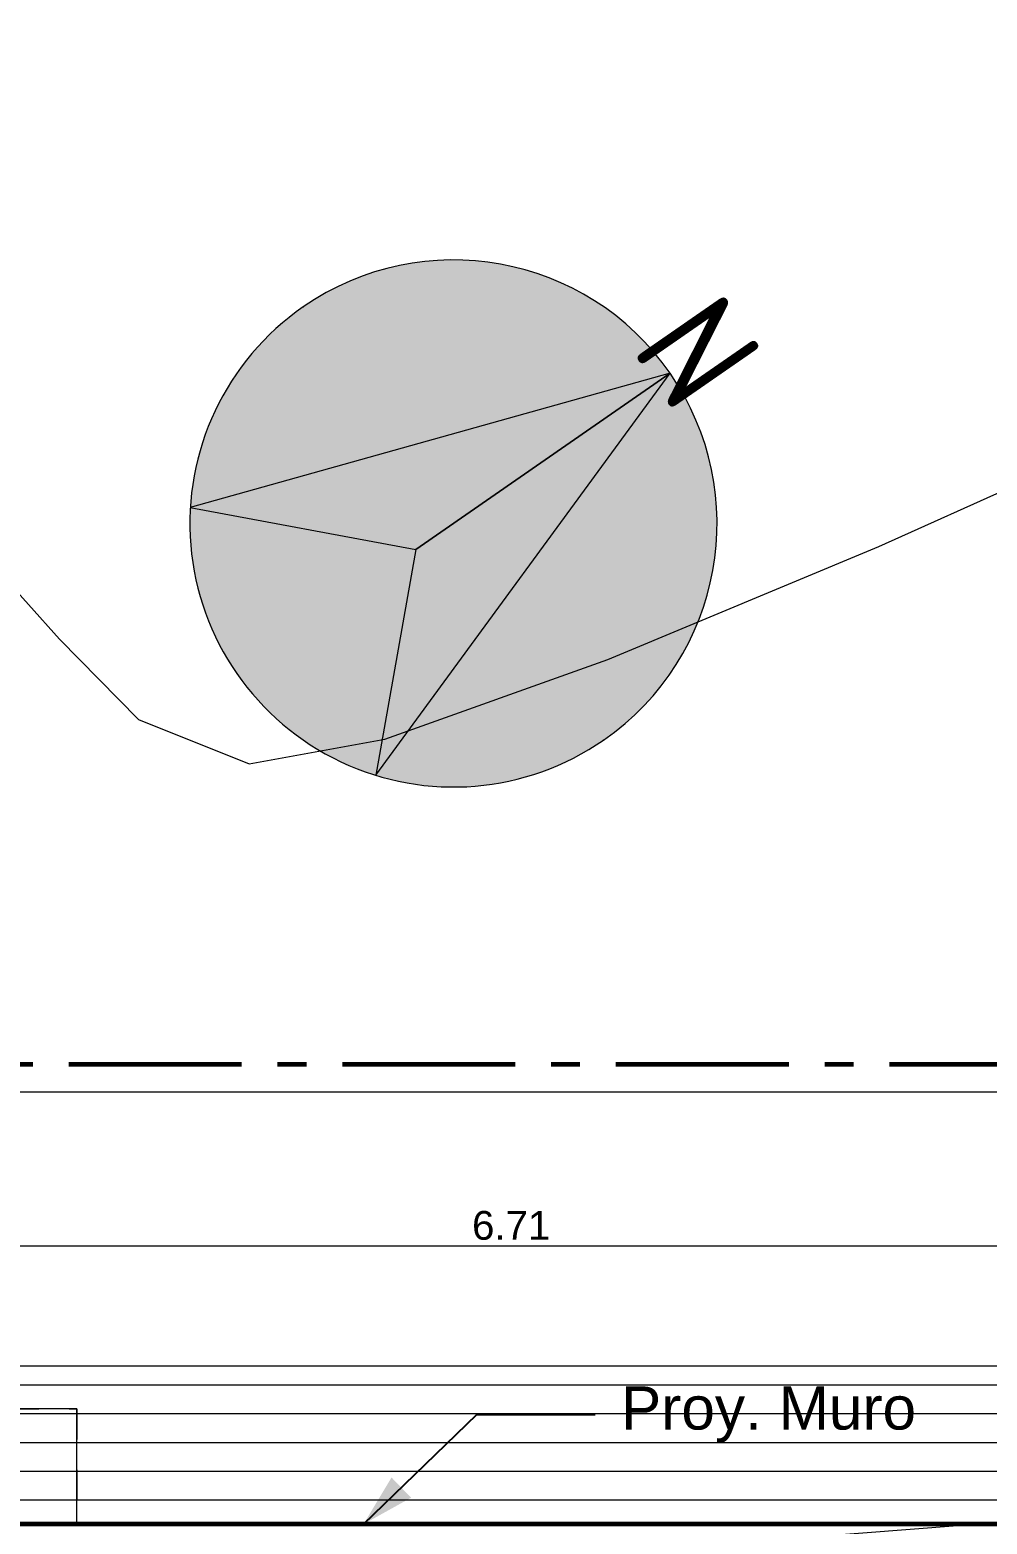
# Model space of a CAD drawing. Header units: metres. Extents: x 48 to 635, y -15 to 39.
# Drawn here: x 58.85 to 62.17, y 17.97 to 23.16 of the extents above; entities that cross this region are included whole.
import ezdxf

# ---------------------------------------------------------------- set-up
doc = ezdxf.new("R2010")
doc.units = ezdxf.units.M
doc.header["$MEASUREMENT"] = 0
for name, pattern in [('Dashed', [0.211667, 0.105833, -0.105833]), ('Linea punta', [0.85, 0.6, -0.125, 0, -0.125]), ('Wipeout_Contour', [1, 0, -1])]:
    doc.linetypes.add(name, pattern=pattern)
for name, color, linetype in [('2D Drafting - General', 7, 'Continuous'), ('Annotation - Label', 7, 'Continuous'), ('Dimensioning - General', 7, 'Continuous'), ('Interior - Furniture', 7, 'Continuous'), ('Marker - Section', 7, 'Continuous'), ('Shell - Roof', 7, 'Continuous'), ('Structural - Bearing', 7, 'Continuous')]:
    doc.layers.add(name, color=color, linetype=linetype)
doc.styles.add('GENERATED_STYLE_1', font='')
doc.styles.add('GENERATED_STYLE_3', font='isocp.shx')
doc.styles.get('GENERATED_STYLE_1').set_extended_font_data('Arial')
doc.dimstyles.new('GENERATED_STYLE__3', dxfattribs={"dimtxt": 0.1, "dimasz": 0.0475, "dimexe": 0.18, "dimexo": 0.2, "dimgap": 0.09, "dimtad": 1, "dimtih": 1, "dimtoh": 1, "dimzin": 0, "dimdsep": 46, "dimtxsty": 'GENERATED_STYLE_1', "dimblk": 'ARROWHEAD_2', "dimblk1": 'ARROWHEAD_2', "dimblk2": 'ARROWHEAD_2', "dimcen": 0.09, "dimclrd": 256, "dimclre": 256, "dimclrt": 5, "dimazin": 0, "dimtfac": 1, "dimtdec": 4, "dimtmove": 0, "dimatfit": 3, "dimfxl": 1, "dimtolj": 1, "dimtzin": 0, "dimarcsym": 0})
doc.dimstyles.new('GENERATED_STYLE__4', dxfattribs={"dimtxt": 0.18, "dimasz": 0.1824, "dimexe": 0.18, "dimexo": 0.0625, "dimgap": 0.09, "dimtad": 0, "dimtih": 1, "dimtoh": 1, "dimdec": 4, "dimzin": 0, "dimdsep": 46, "dimcen": 0.09, "dimadec": 0, "dimazin": 0, "dimtfac": 1, "dimtdec": 4, "dimtmove": 0, "dimatfit": 3, "dimldrblk": 'ARROWHEAD_5', "dimfxl": 1, "dimtolj": 1, "dimtzin": 0, "dimarcsym": 0})

# ---------------------------------------------------------------- blocks, each defined once
blk = doc.blocks.new('*D18')
at = {"layer": 'Dimensioning - General', "color": 7, "linetype": 'Continuous', "lineweight": 60}
for p, q in [((57.1765, 18.9699), (57.1404, 18.9074)), ((63.8504, 18.9074), (63.8865, 18.9699))]:
    blk.add_line(p, q, dxfattribs=at)
at = {"layer": 'Dimensioning - General', "color": 151, "linetype": 'Continuous', "lineweight": 20, "true_color": 0x80c2ff}
for p, q in [((57.1585, 18.7387), (57.1585, 18.9856)), ((63.8685, 18.7387), (63.8685, 18.9856)), ((57.1279, 18.9387), (57.1585, 18.9387)), ((57.1585, 18.9387), (63.8685, 18.9387)), ((63.8685, 18.9387), (63.899, 18.9387))]:
    blk.add_line(p, q, dxfattribs=at)
at = {"layer": 'Dimensioning - General', "color": 5, "lineweight": 25, "insert": (60.3805, 18.9587), "char_height": 0.1, "attachment_point": 7, "style": 'GENERATED_STYLE_1'}
blk.add_mtext('\\A1;{\\pql;\\fArial|b0|i0|c0|p34;6.71}', dxfattribs=at)
blk = doc.blocks.new('ARROWHEAD_2')
at = {"color": 0, "linetype": 'Continuous', "lineweight": 0}
for p, q in [((0, 0), (-1, 0)), ((-0.38, -0.66), (0.38, 0.66))]:
    blk.add_line(p, q, dxfattribs=at)
blk = doc.blocks.new('*X19')
at = {"layer": 'Shell - Roof', "color": 23, "linetype": 'Continuous', "lineweight": 13, "true_color": 0xbf8080}
for p, q in [((58.8453, 18.4551), (58.5991, 18.4551)), ((58.8453, 18.4551), (58.5991, 18.4551)), ((59.0915, 18.4551), (58.8453, 18.4551)), ((59.0915, 18.4551), (58.8453, 18.4551)), ((59.3377, 18.4551), (59.0915, 18.4551)), ((59.3377, 18.4551), (59.0915, 18.4551)), ((59.5839, 18.4551), (59.3377, 18.4551)), ((59.5839, 18.4551), (59.3377, 18.4551)), ((59.8301, 18.4551), (59.5839, 18.4551)), ((59.8301, 18.4551), (59.5839, 18.4551)), ((60.0763, 18.4551), (59.8301, 18.4551)), ((60.0763, 18.4551), (59.8301, 18.4551)), ((60.3225, 18.4551), (60.0763, 18.4551)), ((60.3225, 18.4551), (60.0763, 18.4551)), ((60.5687, 18.4551), (60.3225, 18.4551)), ((60.5687, 18.4551), (60.3225, 18.4551)), ((60.8149, 18.4551), (60.5687, 18.4551)), ((60.8149, 18.4551), (60.5687, 18.4551)), ((61.0611, 18.4551), (60.8149, 18.4551)), ((61.0611, 18.4551), (60.8149, 18.4551)), ((61.3073, 18.4551), (61.0611, 18.4551)), ((61.3073, 18.4551), (61.0611, 18.4551)), ((61.5535, 18.4551), (61.3073, 18.4551)), ((61.5535, 18.4551), (61.3073, 18.4551)), ((61.7997, 18.4551), (61.5535, 18.4551)), ((61.7997, 18.4551), (61.5535, 18.4551)), ((62.0459, 18.4551), (61.7997, 18.4551)), ((62.0459, 18.4551), (61.7997, 18.4551)), ((62.2921, 18.4551), (62.0459, 18.4551)), ((62.2921, 18.4551), (62.0459, 18.4551)), ((58.8453, 18.3551), (58.5991, 18.3551)), ((58.8453, 18.3551), (58.5991, 18.3551)), ((59.0915, 18.3551), (58.8453, 18.3551)), ((59.0915, 18.3551), (58.8453, 18.3551)), ((59.3377, 18.3551), (59.0915, 18.3551)), ((59.3377, 18.3551), (59.0915, 18.3551)), ((59.5839, 18.3551), (59.3377, 18.3551)), ((59.5839, 18.3551), (59.3377, 18.3551)), ((59.8301, 18.3551), (59.5839, 18.3551)), ((59.8301, 18.3551), (59.5839, 18.3551)), ((60.0763, 18.3551), (59.8301, 18.3551)), ((60.0763, 18.3551), (59.8301, 18.3551)), ((60.3225, 18.3551), (60.0763, 18.3551)), ((60.3225, 18.3551), (60.0763, 18.3551)), ((60.5687, 18.3551), (60.3225, 18.3551)), ((60.5687, 18.3551), (60.3225, 18.3551)), ((60.8149, 18.3551), (60.5687, 18.3551)), ((60.8149, 18.3551), (60.5687, 18.3551)), ((61.0611, 18.3551), (60.8149, 18.3551)), ((61.0611, 18.3551), (60.8149, 18.3551)), ((61.3073, 18.3551), (61.0611, 18.3551)), ((61.3073, 18.3551), (61.0611, 18.3551)), ((61.5535, 18.3551), (61.3073, 18.3551)), ((61.5535, 18.3551), (61.3073, 18.3551)), ((61.7997, 18.3551), (61.5535, 18.3551)), ((61.7997, 18.3551), (61.5535, 18.3551)), ((62.0459, 18.3551), (61.7997, 18.3551)), ((62.0459, 18.3551), (61.7997, 18.3551)), ((62.2921, 18.3551), (62.0459, 18.3551)), ((62.2921, 18.3551), (62.0459, 18.3551)), ((58.8453, 18.2551), (58.5991, 18.2551)), ((58.8453, 18.2551), (58.5991, 18.2551)), ((59.0915, 18.2551), (58.8453, 18.2551)), ((59.0915, 18.2551), (58.8453, 18.2551)), ((59.3377, 18.2551), (59.0915, 18.2551)), ((59.3377, 18.2551), (59.0915, 18.2551)), ((59.5839, 18.2551), (59.3377, 18.2551)), ((59.5839, 18.2551), (59.3377, 18.2551)), ((59.8301, 18.2551), (59.5839, 18.2551)), ((59.8301, 18.2551), (59.5839, 18.2551)), ((60.0763, 18.2551), (59.8301, 18.2551)), ((60.0763, 18.2551), (59.8301, 18.2551)), ((60.3225, 18.2551), (60.0763, 18.2551)), ((60.3225, 18.2551), (60.0763, 18.2551)), ((60.5687, 18.2551), (60.3225, 18.2551)), ((60.5687, 18.2551), (60.3225, 18.2551)), ((60.8149, 18.2551), (60.5687, 18.2551)), ((60.8149, 18.2551), (60.5687, 18.2551)), ((61.0611, 18.2551), (60.8149, 18.2551)), ((61.0611, 18.2551), (60.8149, 18.2551)), ((61.3073, 18.2551), (61.0611, 18.2551)), ((61.3073, 18.2551), (61.0611, 18.2551)), ((61.5535, 18.2551), (61.3073, 18.2551)), ((61.5535, 18.2551), (61.3073, 18.2551)), ((61.7997, 18.2551), (61.5535, 18.2551)), ((61.7997, 18.2551), (61.5535, 18.2551)), ((62.0459, 18.2551), (61.7997, 18.2551)), ((62.0459, 18.2551), (61.7997, 18.2551)), ((62.2921, 18.2551), (62.0459, 18.2551)), ((62.2921, 18.2551), (62.0459, 18.2551)), ((58.8453, 18.1551), (58.5991, 18.1551)), ((58.8453, 18.1551), (58.5991, 18.1551)), ((59.0915, 18.1551), (58.8453, 18.1551)), ((59.0915, 18.1551), (58.8453, 18.1551)), ((59.3377, 18.1551), (59.0915, 18.1551)), ((59.3377, 18.1551), (59.0915, 18.1551)), ((59.5839, 18.1551), (59.3377, 18.1551)), ((59.5839, 18.1551), (59.3377, 18.1551)), ((59.8301, 18.1551), (59.5839, 18.1551)), ((59.8301, 18.1551), (59.5839, 18.1551)), ((60.0763, 18.1551), (59.8301, 18.1551)), ((60.0763, 18.1551), (59.8301, 18.1551)), ((60.3225, 18.1551), (60.0763, 18.1551)), ((60.3225, 18.1551), (60.0763, 18.1551)), ((60.5687, 18.1551), (60.3225, 18.1551)), ((60.5687, 18.1551), (60.3225, 18.1551)), ((60.8149, 18.1551), (60.5687, 18.1551)), ((60.8149, 18.1551), (60.5687, 18.1551)), ((61.0611, 18.1551), (60.8149, 18.1551)), ((61.0611, 18.1551), (60.8149, 18.1551)), ((61.3073, 18.1551), (61.0611, 18.1551)), ((61.3073, 18.1551), (61.0611, 18.1551)), ((61.5535, 18.1551), (61.3073, 18.1551)), ((61.5535, 18.1551), (61.3073, 18.1551)), ((61.7997, 18.1551), (61.5535, 18.1551)), ((61.7997, 18.1551), (61.5535, 18.1551)), ((62.0459, 18.1551), (61.7997, 18.1551)), ((62.0459, 18.1551), (61.7997, 18.1551)), ((62.2921, 18.1551), (62.0459, 18.1551)), ((62.2921, 18.1551), (62.0459, 18.1551)), ((58.8453, 18.0551), (58.5991, 18.0551)), ((58.8453, 18.0551), (58.5991, 18.0551)), ((59.0915, 18.0551), (58.8453, 18.0551)), ((59.0915, 18.0551), (58.8453, 18.0551)), ((59.3377, 18.0551), (59.0915, 18.0551)), ((59.3377, 18.0551), (59.0915, 18.0551)), ((59.5839, 18.0551), (59.3377, 18.0551)), ((59.5839, 18.0551), (59.3377, 18.0551)), ((59.8301, 18.0551), (59.5839, 18.0551)), ((59.8301, 18.0551), (59.5839, 18.0551)), ((60.0763, 18.0551), (59.8301, 18.0551)), ((60.0763, 18.0551), (59.8301, 18.0551)), ((60.3225, 18.0551), (60.0763, 18.0551)), ((60.3225, 18.0551), (60.0763, 18.0551)), ((60.5687, 18.0551), (60.3225, 18.0551)), ((60.5687, 18.0551), (60.3225, 18.0551)), ((60.8149, 18.0551), (60.5687, 18.0551)), ((60.8149, 18.0551), (60.5687, 18.0551)), ((61.0611, 18.0551), (60.8149, 18.0551)), ((61.0611, 18.0551), (60.8149, 18.0551)), ((61.3073, 18.0551), (61.0611, 18.0551)), ((61.3073, 18.0551), (61.0611, 18.0551)), ((61.5535, 18.0551), (61.3073, 18.0551)), ((61.5535, 18.0551), (61.3073, 18.0551)), ((61.7997, 18.0551), (61.5535, 18.0551)), ((61.7997, 18.0551), (61.5535, 18.0551)), ((62.0459, 18.0551), (61.7997, 18.0551)), ((62.0459, 18.0551), (61.7997, 18.0551)), ((62.2921, 18.0551), (62.0459, 18.0551)), ((62.2921, 18.0551), (62.0459, 18.0551))]:
    blk.add_line(p, q, dxfattribs=at)
blk = doc.blocks.new('ARROWHEAD_5')
at = {"linetype": 'Continuous', "lineweight": 0}
blk.add_hatch(color=0, dxfattribs=at).paths.add_polyline_path([(-1, 0.2679), (0, 0), (-1, -0.2679)])
at = {"color": 0, "linetype": 'Continuous', "lineweight": 0}
blk.add_line((0, 0), (-1, 0), dxfattribs=at)

msp = doc.modelspace()

# ---------------------------------------------------------------- hatches: boundary and pattern name
at = {"layer": 'Interior - Furniture', "linetype": 'Continuous', "lineweight": 0, "true_color": 0x029e21}
msp.add_hatch(color=104, dxfattribs=at).paths.add_polyline_path([(60.8375, 20.6957, 1), (59.7946, 22.2003, 1)])
at = {"layer": 'Interior - Furniture', "linetype": 'Continuous', "lineweight": 0, "true_color": 0x000000}
msp.add_hatch(color=18, dxfattribs=at).paths.add_polyline_path([(61.0683, 21.9695), (59.4023, 21.5029), (60.1851, 21.3573)])
at = {"layer": 'Interior - Furniture', "linetype": 'Continuous', "lineweight": 0, "true_color": 0x368445}
msp.add_hatch(color=97, dxfattribs=at).paths.add_polyline_path([(60.1851, 21.3573), (60.0467, 20.5732), (61.0683, 21.9695)])

# ---------------------------------------------------------------- linework, layer by layer
at = {"layer": 'Interior - Furniture', "color": 8, "linetype": 'Continuous', "lineweight": 13}
for p, q in [((61.0683, 21.9695), (59.4023, 21.5029)), ((60.0467, 20.5732), (61.0683, 21.9695)), ((60.1851, 21.3573), (61.0683, 21.9695)), ((61.0683, 21.9695), (60.1851, 21.3573)), ((61.7926, 21.3684), (62.7629, 21.8036)), ((59.4023, 21.5029), (60.1851, 21.3573)), ((58.6697, 21.3573), (58.9482, 21.046)), ((60.1851, 21.3573), (60.0467, 20.5732)), ((60.8519, 20.9753), (61.7926, 21.3684)), ((58.9482, 21.046), (59.2218, 20.7668)), ((60.0775, 20.6988), (60.8519, 20.9753)), ((59.2218, 20.7668), (59.6065, 20.613)), ((59.6065, 20.613), (60.0775, 20.6988)), ((61.0498, 17.8889), (62.2459, 17.9817))]:
    msp.add_line(p, q, dxfattribs=at)
at = {"layer": 'Interior - Furniture', "color": 8, "linetype": 'Dashed', "lineweight": 13}
msp.add_line((63.5385, 19.4724), (57.3585, 19.4724), dxfattribs=at)
at = {"layer": 'Interior - Furniture', "color": 8, "linetype": 'Continuous', "lineweight": 13}
for start, end in [(304.7271, 124.7271), (124.7271, 304.7271)]:
    msp.add_arc((60.316, 21.448), 0.9154, start, end, dxfattribs=at)
for p in [(59.7946, 22.2003), (60.8375, 20.6957)]:
    msp.add_point(p, dxfattribs=at)
at = {"layer": 'Marker - Section', "color": 7, "linetype": 'Linea punta', "lineweight": 60}
msp.add_line((57.0802, 19.5704), (75.199, 19.5704), dxfattribs=at)
at = {"layer": 'Shell - Roof', "color": 23, "linetype": 'Continuous', "lineweight": 13, "true_color": 0xbf8080, "flags": 128}
msp.add_lwpolyline([(57.1585, 18.5224), (66.259, 18.5224), (66.6988, 18.5224)], dxfattribs=at)
at = {"layer": 'Structural - Bearing', "color": 7, "linetype": 'Continuous', "lineweight": 60}
msp.add_line((59.0085, 17.9724), (58.5585, 17.9724), dxfattribs=at)
at = {"layer": 'Structural - Bearing', "color": 7, "linetype": 'Continuous', "lineweight": 60, "flags": 128}
msp.add_lwpolyline([(74.3785, 17.9724), (59.0085, 17.9724)], dxfattribs=at)

# ---------------------------------------------------------------- texts
at = {"layer": 'Annotation - Label', "color": 5, "linetype": 'Continuous', "lineweight": 25, "insert": (60.8977, 18.3532), "char_height": 0.15, "attachment_point": 4, "style": 'GENERATED_STYLE_1'}
msp.add_mtext('\\A1;{\\pql;\\fArial|b0|i0|c0|p34;Proy. \\fArial|b0|i0|c0|p34;Muro}', dxfattribs=at)
at = {"layer": 'Interior - Furniture', "color": 8, "lineweight": 13, "insert": (60.9267, 22.055), "char_height": 0.375, "attachment_point": 7, "rotation": 304.7271, "style": 'GENERATED_STYLE_3'}
msp.add_mtext('\\A1;{\\pql;\\Fisocp.shx;N}', dxfattribs=at)

# ---------------------------------------------------------------- dimensions: what is measured, and where the dimension line sits
at = {"layer": 'Dimensioning - General', "color": 151, "linetype": 'Continuous', "lineweight": 20, "true_color": 0x80c2ff}
dim = msp.add_linear_dim(base=(63.8685, 18.9387), p1=(57.1585, 18.5224), p2=(63.8685, 18.5224), dimstyle='GENERATED_STYLE__3', dxfattribs=at)
dim.commit()
dim.dimension.update_dxf_attribs({"geometry": '*D18', "text_midpoint": (60.5103, 19.0087), "dimtype": 160})

# ---------------------------------------------------------------- leaders
at = {"layer": 'Annotation - Label', "color": 151, "linetype": 'Continuous', "lineweight": 20, "true_color": 0x80c2ff, "annotation_type": 0, "has_hookline": 1, "hookline_direction": 0, "text_width": 0.9999}
msp.add_leader([(60.0038, 17.9724), (60.3977, 18.3532), (60.8077, 18.3532)], dimstyle='GENERATED_STYLE__4', dxfattribs=at)

# ---------------------------------------------------------------- next in the draw order: wipeouts: each hides what was drawn before it
at = {"color": 254, "linetype": 'Wipeout_Contour', "lineweight": 0, "ltscale": 246.118809}
msp.add_wipeout([(59.0085, 17.9724), (59.0085, 18.3724), (58.5585, 18.3724), (58.5585, 17.9724)], dxfattribs=at).dxf.layer = 'Structural - Bearing'

# ---------------------------------------------------------------- next in the draw order: linework, layer by layer
at = {"layer": '2D Drafting - General', "color": 7, "linetype": 'Continuous', "lineweight": 13}
msp.add_lwpolyline([(75.1785, 17.5224), (75.1785, 23.1624), (63.5385, 23.1624), (63.5385, 19.4724), (57.3585, 19.4724), (57.3585, 18.5224)], dxfattribs=at)
at = {"layer": '2D Drafting - General', "color": 7, "linetype": 'Dashed', "lineweight": 13}
msp.add_lwpolyline([(74.3785, 22.3624), (64.7385, 22.3624), (64.7397, 17.9724), (59.0085, 17.9724), (59.0085, 18.3724), (58.5585, 18.3724), (58.5585, 17.9724), (58.1585, 17.9724), (58.1585, 17.5224), (58.5585, 17.5224), (58.5585, 12.5724), (58.1585, 12.5724), (58.1585, 12.1224), (58.5585, 12.1224), (58.5585, 6.3786), (58.1586, 6.371), (58.1671, 5.9211), (74.387, 6.2301)], dxfattribs=at)
at = {"layer": 'Interior - Furniture', "color": 8, "linetype": 'Dashed', "lineweight": 13}
for p, q in [((58.5585, 18.3724), (59.0085, 18.3724)), ((59.0085, 18.3724), (59.0085, 17.9724))]:
    msp.add_line(p, q, dxfattribs=at)
at = {"layer": 'Structural - Bearing', "color": 7, "linetype": 'Continuous', "lineweight": 60}
msp.add_line((59.0085, 17.9724), (58.5585, 17.9724), dxfattribs=at)
at = {"layer": 'Structural - Bearing', "color": 251, "linetype": 'Continuous', "lineweight": 20, "true_color": 0x6a6a6a, "flags": 128}
for points in [[(59.0085, 18.3724), (58.5585, 18.3724)], [(59.0085, 17.9724), (59.0085, 18.3724)]]:
    msp.add_lwpolyline(points, dxfattribs=at)

# ---------------------------------------------------------------- next in the draw order: block references
at = {"layer": 'Shell - Roof', "color": 23, "linetype": 'Continuous', "lineweight": 13, "true_color": 0xbf8080}
msp.add_blockref('*X19', (0, 0), dxfattribs=at)

doc.saveas('drawing.dxf')
